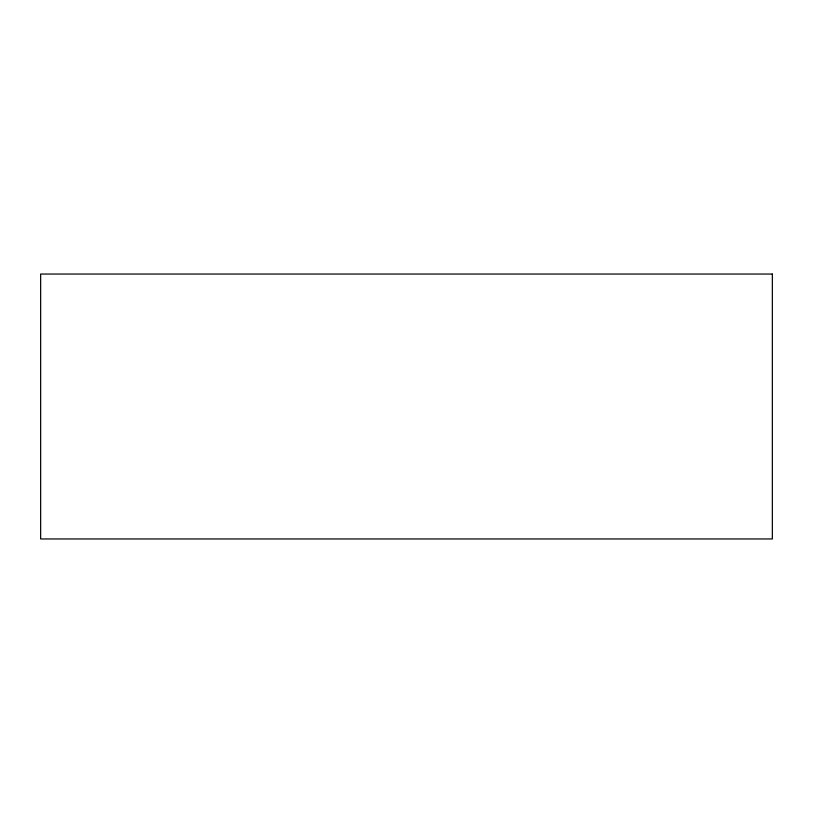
<?xml version="1.0" encoding="UTF-8"?>
<svg xmlns="http://www.w3.org/2000/svg" width="813" height="813" viewBox="0 0 813 813"><rect width="100%" height="100%" fill="white"/><g stroke="black" fill="none" stroke-linecap="round" stroke-linejoin="round"><path stroke-width="1.22" d="M772.35 274.042L40.65 274.042L40.65 538.958L772.35 538.958L772.35 274.042"/></g></svg>
